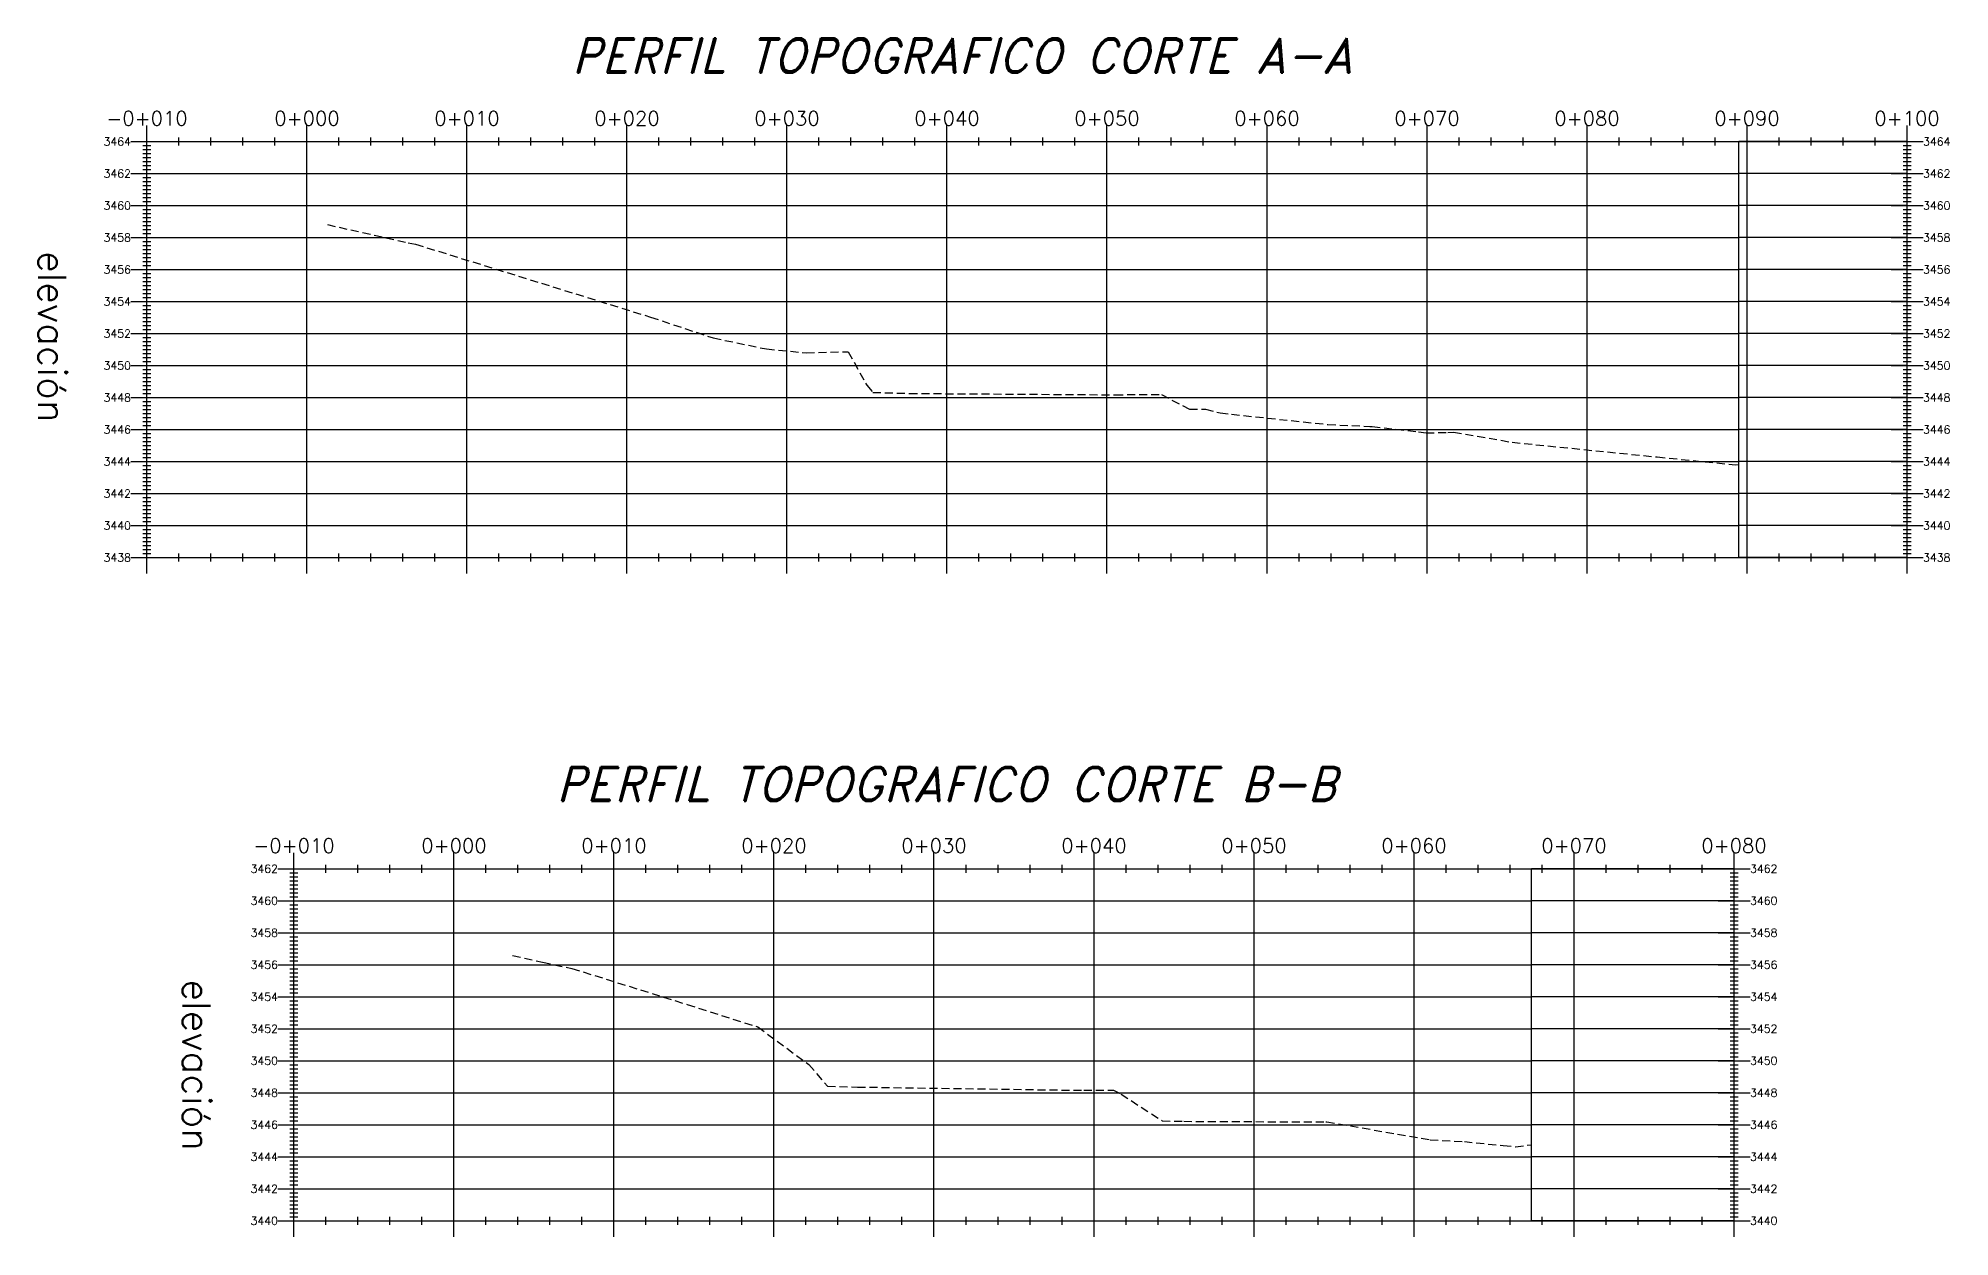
# Model space of a CAD drawing. Header units: metres. Extents: x 756359 to 758214, y 8425508 to 8426351.
# Drawn here: x 756773.1 to 756892.5, y 8425542.5 to 8425617.4 of the extents above; entities that cross this region are included whole.
import ezdxf
from ezdxf.enums import TextEntityAlignment as Align

# ---------------------------------------------------------------- set-up
doc = ezdxf.new("R2010")
doc.units = ezdxf.units.M
doc.linetypes.add('DASHED', pattern=[0.75, 0.5, -0.25])
for name, color, linetype in [('C-ROAD-PROF', 1, 'DASHED'), ('C-ROAD-PROF-GRID-GEOM', 5, 'Continuous'), ('C-ROAD-PROF-GRID-MAJR', 8, 'Continuous'), ('C-ROAD-PROF-TEXT', 11, 'Continuous'), ('C-ROAD-PROF-TITL', 11, 'Continuous'), ('C-ROAD-PROF-TTLB', 5, 'Continuous'), ('NOMBRE', 40, 'Continuous')]:
    doc.layers.add(name, color=color, linetype=linetype)
doc.styles.add('ambiente', font='romand.shx', dxfattribs={"oblique": 15})
doc.styles.get("Standard").update_dxf_attribs({"font": 'simplex.shx'})

# ---------------------------------------------------------------- blocks, each defined once
blk = doc.blocks.new('*U74')
at = {"layer": 'C-ROAD-PROF', "color": 1, "linetype": 'DASHED', "lineweight": -3}
for p, q in [((756785.98, 8425596.13), (756791.03, 8425595)), ((756791.03, 8425595), (756791.48, 8425594.91)), ((756791.48, 8425594.91), (756806.18, 8425590.35)), ((756806.18, 8425590.35), (756810.09, 8425589.05)), ((756810.09, 8425589.05), (756813.42, 8425588.36)), ((756813.42, 8425588.36), (756815.93, 8425588.12)), ((756815.93, 8425588.12), (756818.53, 8425588.19)), ((756818.53, 8425588.19), (756819.69, 8425586.09)), ((756819.69, 8425586.09), (756820.07, 8425585.65)), ((756820.07, 8425585.65), (756822.36, 8425585.58)), ((756835.21, 8425585.5), (756838.1, 8425585.52)), ((756838.1, 8425585.52), (756839.86, 8425584.59)), ((756839.86, 8425584.59), (756840.85, 8425584.6)), ((756840.85, 8425584.6), (756841.77, 8425584.36)), ((756841.77, 8425584.36), (756842.49, 8425584.28)), ((756842.49, 8425584.28), (756848.51, 8425583.64)), ((756848.51, 8425583.64), (756851.13, 8425583.52)), ((756851.13, 8425583.52), (756851.27, 8425583.51)), ((756851.27, 8425583.51), (756854.17, 8425583.18)), ((756854.17, 8425583.18), (756854.64, 8425583.12)), ((756854.64, 8425583.12), (756856, 8425583.14)), ((756856, 8425583.14), (756856.36, 8425583.17)), ((756856.36, 8425583.17), (756860.02, 8425582.53)), ((756860.02, 8425582.53), (756869.09, 8425581.61)), ((756869.09, 8425581.61), (756873.98, 8425581.12)), ((756873.98, 8425581.12), (756874.2, 8425581.14))]:
    blk.add_line(p, q, dxfattribs=at)
blk = doc.blocks.new('*U77')
at = {"layer": 'C-ROAD-PROF', "color": 1, "linetype": 'DASHED', "lineweight": -3}
for p, q in [((757035.41, 8425601.97), (757037.28, 8425601.55)), ((757037.28, 8425601.55), (757039.11, 8425601.17)), ((757039.11, 8425601.17), (757046.32, 8425598.91)), ((757046.32, 8425598.91), (757050.73, 8425597.51)), ((757050.73, 8425597.51), (757053.92, 8425595.16)), ((757053.92, 8425595.16), (757055.08, 8425593.81)), ((757055.08, 8425593.81), (757056.97, 8425593.75)), ((757071.1, 8425593.55), (757072.96, 8425593.56)), ((757072.96, 8425593.56), (757073.38, 8425593.34)), ((757073.44, 8425593.31), (757076.01, 8425591.64)), ((757077.36, 8425591.61), (757086.23, 8425591.57)), ((757086.23, 8425591.57), (757086.29, 8425591.58)), ((757092.75, 8425590.46), (757094.89, 8425590.34)), ((757094.89, 8425590.34), (757097.31, 8425590.1)), ((757097.31, 8425590.1), (757098.08, 8425590.02)), ((757098.08, 8425590.02), (757099.08, 8425590.14))]:
    blk.add_line(p, q, dxfattribs=at)

msp = doc.modelspace()

# ---------------------------------------------------------------- linework, layer by layer
at = {"layer": 'C-ROAD-PROF'}
for p, q in [((756824.281, 8425551.831), (756838.419, 8425551.624)), ((756843.326, 8425549.719), (756844.673, 8425549.686)), ((756853.602, 8425549.655), (756860.065, 8425548.541))]:
    msp.add_line(p, q, dxfattribs=at)
at = {"layer": 'C-ROAD-PROF', "color": 1, "linetype": 'DASHED', "lineweight": -3, "flags": 128}
msp.add_lwpolyline([(756827.534, 8425595.18), (756840.382, 8425595.094)], dxfattribs=at)
at = {"layer": 'C-ROAD-PROF-GRID-GEOM', "color": 5, "linetype": 'Continuous', "lineweight": -3}
for p, q in [((756789.871, 8425584.92), (756789.871, 8425610.92)), ((756879.368, 8425584.92), (756879.368, 8425610.92)), ((756799.059, 8425543.473), (756799.059, 8425565.473)), ((756866.396, 8425543.473), (756866.396, 8425565.473))]:
    msp.add_line(p, q, dxfattribs=at)
at = {"layer": 'C-ROAD-PROF-GRID-MAJR', "color": 8, "linetype": 'Continuous', "lineweight": -3}
for p, q in [((756779.871, 8425610.92), (756789.871, 8425610.92)), ((756779.871, 8425584.92), (756779.871, 8425610.92)), ((756789.871, 8425610.92), (756879.368, 8425610.92)), ((756789.871, 8425584.92), (756789.871, 8425610.92)), ((756799.871, 8425584.92), (756799.871, 8425610.92)), ((756809.871, 8425584.92), (756809.871, 8425610.92)), ((756819.871, 8425584.92), (756819.871, 8425610.92)), ((756829.871, 8425584.92), (756829.871, 8425610.92)), ((756839.871, 8425584.92), (756839.871, 8425610.92)), ((756849.871, 8425584.92), (756849.871, 8425610.92)), ((756859.871, 8425584.92), (756859.871, 8425610.92)), ((756869.871, 8425584.92), (756869.871, 8425610.92)), ((756889.871, 8425610.92), (756879.368, 8425610.92)), ((756879.871, 8425584.92), (756879.871, 8425610.92)), ((756889.871, 8425584.92), (756889.871, 8425610.92)), ((756779.871, 8425608.92), (756789.871, 8425608.92)), ((756789.871, 8425608.92), (756879.368, 8425608.92)), ((756889.871, 8425608.92), (756879.368, 8425608.92)), ((756779.871, 8425606.92), (756789.871, 8425606.92)), ((756789.871, 8425606.92), (756879.368, 8425606.92)), ((756889.871, 8425606.92), (756879.368, 8425606.92)), ((756779.871, 8425604.92), (756789.871, 8425604.92)), ((756789.871, 8425604.92), (756879.368, 8425604.92)), ((756889.871, 8425604.92), (756879.368, 8425604.92)), ((756779.871, 8425602.92), (756789.871, 8425602.92)), ((756789.871, 8425602.92), (756879.368, 8425602.92)), ((756889.871, 8425602.92), (756879.368, 8425602.92)), ((756779.871, 8425600.92), (756789.871, 8425600.92)), ((756789.871, 8425600.92), (756879.368, 8425600.92)), ((756889.871, 8425600.92), (756879.368, 8425600.92)), ((756779.871, 8425598.92), (756789.871, 8425598.92)), ((756789.871, 8425598.92), (756879.368, 8425598.92)), ((756889.871, 8425598.92), (756879.368, 8425598.92)), ((756779.871, 8425596.92), (756789.871, 8425596.92)), ((756789.871, 8425596.92), (756879.368, 8425596.92)), ((756889.871, 8425596.92), (756879.368, 8425596.92)), ((756779.871, 8425594.92), (756789.871, 8425594.92)), ((756789.871, 8425594.92), (756879.368, 8425594.92)), ((756889.871, 8425594.92), (756879.368, 8425594.92)), ((756779.871, 8425592.92), (756789.871, 8425592.92)), ((756789.871, 8425592.92), (756879.368, 8425592.92)), ((756889.871, 8425592.92), (756879.368, 8425592.92)), ((756779.871, 8425590.92), (756789.871, 8425590.92)), ((756789.871, 8425590.92), (756879.368, 8425590.92)), ((756889.871, 8425590.92), (756879.368, 8425590.92)), ((756779.871, 8425588.92), (756789.871, 8425588.92)), ((756789.871, 8425588.92), (756879.368, 8425588.92)), ((756889.871, 8425588.92), (756879.368, 8425588.92)), ((756779.871, 8425586.92), (756789.871, 8425586.92)), ((756789.871, 8425586.92), (756879.368, 8425586.92)), ((756889.871, 8425586.92), (756879.368, 8425586.92)), ((756779.871, 8425584.92), (756789.871, 8425584.92)), ((756789.871, 8425584.92), (756879.368, 8425584.92)), ((756889.871, 8425584.92), (756879.368, 8425584.92)), ((756789.059, 8425565.473), (756799.059, 8425565.473)), ((756789.059, 8425543.473), (756789.059, 8425565.473)), ((756799.059, 8425565.473), (756866.396, 8425565.473)), ((756799.059, 8425543.473), (756799.059, 8425565.473)), ((756809.059, 8425543.473), (756809.059, 8425565.473)), ((756819.059, 8425543.473), (756819.059, 8425565.473)), ((756829.059, 8425543.473), (756829.059, 8425565.473)), ((756839.059, 8425543.473), (756839.059, 8425565.473)), ((756849.059, 8425543.473), (756849.059, 8425565.473)), ((756859.059, 8425543.473), (756859.059, 8425565.473)), ((756879.059, 8425565.473), (756866.396, 8425565.473)), ((756869.059, 8425543.473), (756869.059, 8425565.473)), ((756879.059, 8425543.473), (756879.059, 8425565.473)), ((756789.059, 8425563.473), (756799.059, 8425563.473)), ((756799.059, 8425563.473), (756866.396, 8425563.473)), ((756879.059, 8425563.473), (756866.396, 8425563.473)), ((756789.059, 8425561.473), (756799.059, 8425561.473)), ((756799.059, 8425561.473), (756866.396, 8425561.473)), ((756879.059, 8425561.473), (756866.396, 8425561.473)), ((756789.059, 8425559.473), (756799.059, 8425559.473)), ((756799.059, 8425559.473), (756866.396, 8425559.473)), ((756879.059, 8425559.473), (756866.396, 8425559.473)), ((756789.059, 8425557.473), (756799.059, 8425557.473)), ((756799.059, 8425557.473), (756866.396, 8425557.473)), ((756879.059, 8425557.473), (756866.396, 8425557.473)), ((756789.059, 8425555.473), (756799.059, 8425555.473)), ((756799.059, 8425555.473), (756866.396, 8425555.473)), ((756879.059, 8425555.473), (756866.396, 8425555.473)), ((756789.059, 8425553.473), (756799.059, 8425553.473)), ((756799.059, 8425553.473), (756866.396, 8425553.473)), ((756879.059, 8425553.473), (756866.396, 8425553.473)), ((756789.059, 8425551.473), (756799.059, 8425551.473)), ((756799.059, 8425551.473), (756866.396, 8425551.473)), ((756879.059, 8425551.473), (756866.396, 8425551.473)), ((756789.059, 8425549.473), (756799.059, 8425549.473)), ((756799.059, 8425549.473), (756866.396, 8425549.473)), ((756879.059, 8425549.473), (756866.396, 8425549.473)), ((756789.059, 8425547.473), (756799.059, 8425547.473)), ((756799.059, 8425547.473), (756866.396, 8425547.473)), ((756879.059, 8425547.473), (756866.396, 8425547.473)), ((756789.059, 8425545.473), (756799.059, 8425545.473)), ((756799.059, 8425545.473), (756866.396, 8425545.473)), ((756879.059, 8425545.473), (756866.396, 8425545.473)), ((756789.059, 8425543.473), (756799.059, 8425543.473)), ((756799.059, 8425543.473), (756866.396, 8425543.473)), ((756879.059, 8425543.473), (756866.396, 8425543.473))]:
    msp.add_line(p, q, dxfattribs=at)
at = {"layer": 'C-ROAD-PROF-TEXT', "color": 11, "linetype": 'Continuous', "lineweight": -3}
for p, q in [((756779.871, 8425609.92), (756779.871, 8425611.92)), ((756781.871, 8425610.67), (756781.871, 8425611.17)), ((756783.871, 8425610.67), (756783.871, 8425611.17)), ((756785.871, 8425610.67), (756785.871, 8425611.17)), ((756787.871, 8425610.67), (756787.871, 8425611.17)), ((756789.871, 8425609.92), (756789.871, 8425611.92)), ((756791.871, 8425610.67), (756791.871, 8425611.17)), ((756793.871, 8425610.67), (756793.871, 8425611.17)), ((756795.871, 8425610.67), (756795.871, 8425611.17)), ((756797.871, 8425610.67), (756797.871, 8425611.17)), ((756799.871, 8425609.92), (756799.871, 8425611.92)), ((756801.871, 8425610.67), (756801.871, 8425611.17)), ((756803.871, 8425610.67), (756803.871, 8425611.17)), ((756805.871, 8425610.67), (756805.871, 8425611.17)), ((756807.871, 8425610.67), (756807.871, 8425611.17)), ((756809.871, 8425609.92), (756809.871, 8425611.92)), ((756811.871, 8425610.67), (756811.871, 8425611.17)), ((756813.871, 8425610.67), (756813.871, 8425611.17)), ((756815.871, 8425610.67), (756815.871, 8425611.17)), ((756817.871, 8425610.67), (756817.871, 8425611.17)), ((756819.871, 8425609.92), (756819.871, 8425611.92)), ((756821.871, 8425610.67), (756821.871, 8425611.17)), ((756823.871, 8425610.67), (756823.871, 8425611.17)), ((756825.871, 8425610.67), (756825.871, 8425611.17)), ((756827.871, 8425610.67), (756827.871, 8425611.17)), ((756829.871, 8425609.92), (756829.871, 8425611.92)), ((756831.871, 8425610.67), (756831.871, 8425611.17)), ((756833.871, 8425610.67), (756833.871, 8425611.17)), ((756835.871, 8425610.67), (756835.871, 8425611.17)), ((756837.871, 8425610.67), (756837.871, 8425611.17)), ((756839.871, 8425609.92), (756839.871, 8425611.92)), ((756841.871, 8425610.67), (756841.871, 8425611.17)), ((756843.871, 8425610.67), (756843.871, 8425611.17)), ((756845.871, 8425610.67), (756845.871, 8425611.17)), ((756847.871, 8425610.67), (756847.871, 8425611.17)), ((756849.871, 8425609.92), (756849.871, 8425611.92)), ((756851.871, 8425610.67), (756851.871, 8425611.17)), ((756853.871, 8425610.67), (756853.871, 8425611.17)), ((756855.871, 8425610.67), (756855.871, 8425611.17)), ((756857.871, 8425610.67), (756857.871, 8425611.17)), ((756859.871, 8425609.92), (756859.871, 8425611.92)), ((756861.871, 8425610.67), (756861.871, 8425611.17)), ((756863.871, 8425610.67), (756863.871, 8425611.17)), ((756865.871, 8425610.67), (756865.871, 8425611.17)), ((756867.871, 8425610.67), (756867.871, 8425611.17)), ((756869.871, 8425609.92), (756869.871, 8425611.92)), ((756871.871, 8425610.67), (756871.871, 8425611.17)), ((756873.871, 8425610.67), (756873.871, 8425611.17)), ((756875.871, 8425610.67), (756875.871, 8425611.17)), ((756877.871, 8425610.67), (756877.871, 8425611.17)), ((756879.871, 8425609.92), (756879.871, 8425611.92)), ((756881.871, 8425610.67), (756881.871, 8425611.17)), ((756883.871, 8425610.67), (756883.871, 8425611.17)), ((756885.871, 8425610.67), (756885.871, 8425611.17)), ((756887.871, 8425610.67), (756887.871, 8425611.17)), ((756889.871, 8425609.92), (756889.871, 8425611.92)), ((756778.871, 8425610.92), (756780.871, 8425610.92)), ((756779.621, 8425610.67), (756780.121, 8425610.67)), ((756779.621, 8425610.42), (756780.121, 8425610.42)), ((756779.621, 8425610.17), (756780.121, 8425610.17)), ((756779.621, 8425609.92), (756780.121, 8425609.92)), ((756888.871, 8425610.92), (756890.871, 8425610.92)), ((756889.621, 8425610.67), (756890.121, 8425610.67)), ((756889.621, 8425610.42), (756890.121, 8425610.42)), ((756889.621, 8425610.17), (756890.121, 8425610.17)), ((756889.621, 8425609.92), (756890.121, 8425609.92)), ((756778.871, 8425608.92), (756780.871, 8425608.92)), ((756779.621, 8425609.67), (756780.121, 8425609.67)), ((756779.621, 8425609.42), (756780.121, 8425609.42)), ((756779.621, 8425609.17), (756780.121, 8425609.17)), ((756779.621, 8425608.67), (756780.121, 8425608.67)), ((756888.871, 8425608.92), (756890.871, 8425608.92)), ((756889.621, 8425609.67), (756890.121, 8425609.67)), ((756889.621, 8425609.42), (756890.121, 8425609.42)), ((756889.621, 8425609.17), (756890.121, 8425609.17)), ((756889.621, 8425608.67), (756890.121, 8425608.67)), ((756779.621, 8425608.42), (756780.121, 8425608.42)), ((756779.621, 8425608.17), (756780.121, 8425608.17)), ((756779.621, 8425607.92), (756780.121, 8425607.92)), ((756779.621, 8425607.67), (756780.121, 8425607.67)), ((756889.621, 8425608.42), (756890.121, 8425608.42)), ((756889.621, 8425608.17), (756890.121, 8425608.17)), ((756889.621, 8425607.92), (756890.121, 8425607.92)), ((756889.621, 8425607.67), (756890.121, 8425607.67)), ((756778.871, 8425606.92), (756780.871, 8425606.92)), ((756779.621, 8425607.42), (756780.121, 8425607.42)), ((756779.621, 8425607.17), (756780.121, 8425607.17)), ((756779.621, 8425606.67), (756780.121, 8425606.67)), ((756779.621, 8425606.42), (756780.121, 8425606.42)), ((756888.871, 8425606.92), (756890.871, 8425606.92)), ((756889.621, 8425607.42), (756890.121, 8425607.42)), ((756889.621, 8425607.17), (756890.121, 8425607.17)), ((756889.621, 8425606.67), (756890.121, 8425606.67)), ((756889.621, 8425606.42), (756890.121, 8425606.42)), ((756779.621, 8425606.17), (756780.121, 8425606.17)), ((756779.621, 8425605.92), (756780.121, 8425605.92)), ((756779.621, 8425605.67), (756780.121, 8425605.67)), ((756779.621, 8425605.42), (756780.121, 8425605.42)), ((756779.621, 8425605.17), (756780.121, 8425605.17)), ((756889.621, 8425606.17), (756890.121, 8425606.17)), ((756889.621, 8425605.92), (756890.121, 8425605.92)), ((756889.621, 8425605.67), (756890.121, 8425605.67)), ((756889.621, 8425605.42), (756890.121, 8425605.42)), ((756889.621, 8425605.17), (756890.121, 8425605.17)), ((756778.871, 8425604.92), (756780.871, 8425604.92)), ((756779.621, 8425604.67), (756780.121, 8425604.67)), ((756779.621, 8425604.42), (756780.121, 8425604.42)), ((756779.621, 8425604.17), (756780.121, 8425604.17)), ((756779.621, 8425603.92), (756780.121, 8425603.92)), ((756888.871, 8425604.92), (756890.871, 8425604.92)), ((756889.621, 8425604.67), (756890.121, 8425604.67)), ((756889.621, 8425604.42), (756890.121, 8425604.42)), ((756889.621, 8425604.17), (756890.121, 8425604.17)), ((756889.621, 8425603.92), (756890.121, 8425603.92)), ((756778.871, 8425602.92), (756780.871, 8425602.92)), ((756779.621, 8425603.67), (756780.121, 8425603.67)), ((756779.621, 8425603.42), (756780.121, 8425603.42)), ((756779.621, 8425603.17), (756780.121, 8425603.17)), ((756888.871, 8425602.92), (756890.871, 8425602.92)), ((756889.621, 8425603.67), (756890.121, 8425603.67)), ((756889.621, 8425603.42), (756890.121, 8425603.42)), ((756889.621, 8425603.17), (756890.121, 8425603.17)), ((756779.621, 8425602.67), (756780.121, 8425602.67)), ((756779.621, 8425602.42), (756780.121, 8425602.42)), ((756779.621, 8425602.17), (756780.121, 8425602.17)), ((756779.621, 8425601.92), (756780.121, 8425601.92)), ((756779.621, 8425601.67), (756780.121, 8425601.67)), ((756889.621, 8425602.67), (756890.121, 8425602.67)), ((756889.621, 8425602.42), (756890.121, 8425602.42)), ((756889.621, 8425602.17), (756890.121, 8425602.17)), ((756889.621, 8425601.92), (756890.121, 8425601.92)), ((756889.621, 8425601.67), (756890.121, 8425601.67)), ((756778.871, 8425600.92), (756780.871, 8425600.92)), ((756779.621, 8425601.42), (756780.121, 8425601.42)), ((756779.621, 8425601.17), (756780.121, 8425601.17)), ((756779.621, 8425600.67), (756780.121, 8425600.67)), ((756779.621, 8425600.42), (756780.121, 8425600.42)), ((756888.871, 8425600.92), (756890.871, 8425600.92)), ((756889.621, 8425601.42), (756890.121, 8425601.42)), ((756889.621, 8425601.17), (756890.121, 8425601.17)), ((756889.621, 8425600.67), (756890.121, 8425600.67)), ((756889.621, 8425600.42), (756890.121, 8425600.42)), ((756779.621, 8425600.17), (756780.121, 8425600.17)), ((756779.621, 8425599.92), (756780.121, 8425599.92)), ((756779.621, 8425599.67), (756780.121, 8425599.67)), ((756779.621, 8425599.42), (756780.121, 8425599.42)), ((756779.621, 8425599.17), (756780.121, 8425599.17)), ((756889.621, 8425600.17), (756890.121, 8425600.17)), ((756889.621, 8425599.92), (756890.121, 8425599.92)), ((756889.621, 8425599.67), (756890.121, 8425599.67)), ((756889.621, 8425599.42), (756890.121, 8425599.42)), ((756889.621, 8425599.17), (756890.121, 8425599.17)), ((756778.871, 8425598.92), (756780.871, 8425598.92)), ((756779.621, 8425598.67), (756780.121, 8425598.67)), ((756779.621, 8425598.42), (756780.121, 8425598.42)), ((756779.621, 8425598.17), (756780.121, 8425598.17)), ((756779.621, 8425597.92), (756780.121, 8425597.92)), ((756888.871, 8425598.92), (756890.871, 8425598.92)), ((756889.621, 8425598.67), (756890.121, 8425598.67)), ((756889.621, 8425598.42), (756890.121, 8425598.42)), ((756889.621, 8425598.17), (756890.121, 8425598.17)), ((756889.621, 8425597.92), (756890.121, 8425597.92)), ((756778.871, 8425596.92), (756780.871, 8425596.92)), ((756779.621, 8425597.67), (756780.121, 8425597.67)), ((756779.621, 8425597.42), (756780.121, 8425597.42)), ((756779.621, 8425597.17), (756780.121, 8425597.17)), ((756888.871, 8425596.92), (756890.871, 8425596.92)), ((756889.621, 8425597.67), (756890.121, 8425597.67)), ((756889.621, 8425597.42), (756890.121, 8425597.42)), ((756889.621, 8425597.17), (756890.121, 8425597.17)), ((756779.621, 8425596.67), (756780.121, 8425596.67)), ((756779.621, 8425596.42), (756780.121, 8425596.42)), ((756779.621, 8425596.17), (756780.121, 8425596.17)), ((756779.621, 8425595.92), (756780.121, 8425595.92)), ((756779.621, 8425595.67), (756780.121, 8425595.67)), ((756889.621, 8425596.67), (756890.121, 8425596.67)), ((756889.621, 8425596.42), (756890.121, 8425596.42)), ((756889.621, 8425596.17), (756890.121, 8425596.17)), ((756889.621, 8425595.92), (756890.121, 8425595.92)), ((756889.621, 8425595.67), (756890.121, 8425595.67)), ((756778.871, 8425594.92), (756780.871, 8425594.92)), ((756779.621, 8425595.42), (756780.121, 8425595.42)), ((756779.621, 8425595.17), (756780.121, 8425595.17)), ((756779.621, 8425594.67), (756780.121, 8425594.67)), ((756779.621, 8425594.42), (756780.121, 8425594.42)), ((756888.871, 8425594.92), (756890.871, 8425594.92)), ((756889.621, 8425595.42), (756890.121, 8425595.42)), ((756889.621, 8425595.17), (756890.121, 8425595.17)), ((756889.621, 8425594.67), (756890.121, 8425594.67)), ((756889.621, 8425594.42), (756890.121, 8425594.42)), ((756779.621, 8425594.17), (756780.121, 8425594.17)), ((756779.621, 8425593.92), (756780.121, 8425593.92)), ((756779.621, 8425593.67), (756780.121, 8425593.67)), ((756779.621, 8425593.42), (756780.121, 8425593.42)), ((756779.621, 8425593.17), (756780.121, 8425593.17)), ((756889.621, 8425594.17), (756890.121, 8425594.17)), ((756889.621, 8425593.92), (756890.121, 8425593.92)), ((756889.621, 8425593.67), (756890.121, 8425593.67)), ((756889.621, 8425593.42), (756890.121, 8425593.42)), ((756889.621, 8425593.17), (756890.121, 8425593.17)), ((756778.871, 8425592.92), (756780.871, 8425592.92)), ((756779.621, 8425592.67), (756780.121, 8425592.67)), ((756779.621, 8425592.42), (756780.121, 8425592.42)), ((756779.621, 8425592.17), (756780.121, 8425592.17)), ((756888.871, 8425592.92), (756890.871, 8425592.92)), ((756889.621, 8425592.67), (756890.121, 8425592.67)), ((756889.621, 8425592.42), (756890.121, 8425592.42)), ((756889.621, 8425592.17), (756890.121, 8425592.17)), ((756778.871, 8425590.92), (756780.871, 8425590.92)), ((756779.621, 8425591.92), (756780.121, 8425591.92)), ((756779.621, 8425591.67), (756780.121, 8425591.67)), ((756779.621, 8425591.42), (756780.121, 8425591.42)), ((756779.621, 8425591.17), (756780.121, 8425591.17)), ((756888.871, 8425590.92), (756890.871, 8425590.92)), ((756889.621, 8425591.92), (756890.121, 8425591.92)), ((756889.621, 8425591.67), (756890.121, 8425591.67)), ((756889.621, 8425591.42), (756890.121, 8425591.42)), ((756889.621, 8425591.17), (756890.121, 8425591.17)), ((756779.621, 8425590.67), (756780.121, 8425590.67)), ((756779.621, 8425590.42), (756780.121, 8425590.42)), ((756779.621, 8425590.17), (756780.121, 8425590.17)), ((756779.621, 8425589.92), (756780.121, 8425589.92)), ((756779.621, 8425589.67), (756780.121, 8425589.67)), ((756889.621, 8425590.67), (756890.121, 8425590.67)), ((756889.621, 8425590.42), (756890.121, 8425590.42)), ((756889.621, 8425590.17), (756890.121, 8425590.17)), ((756889.621, 8425589.92), (756890.121, 8425589.92)), ((756889.621, 8425589.67), (756890.121, 8425589.67)), ((756778.871, 8425588.92), (756780.871, 8425588.92)), ((756779.621, 8425589.42), (756780.121, 8425589.42)), ((756779.621, 8425589.17), (756780.121, 8425589.17)), ((756779.621, 8425588.67), (756780.121, 8425588.67)), ((756779.621, 8425588.42), (756780.121, 8425588.42)), ((756888.871, 8425588.92), (756890.871, 8425588.92)), ((756889.621, 8425589.42), (756890.121, 8425589.42)), ((756889.621, 8425589.17), (756890.121, 8425589.17)), ((756889.621, 8425588.67), (756890.121, 8425588.67)), ((756889.621, 8425588.42), (756890.121, 8425588.42)), ((756779.621, 8425588.17), (756780.121, 8425588.17)), ((756779.621, 8425587.92), (756780.121, 8425587.92)), ((756779.621, 8425587.67), (756780.121, 8425587.67)), ((756779.621, 8425587.42), (756780.121, 8425587.42)), ((756779.621, 8425587.17), (756780.121, 8425587.17)), ((756889.621, 8425588.17), (756890.121, 8425588.17)), ((756889.621, 8425587.92), (756890.121, 8425587.92)), ((756889.621, 8425587.67), (756890.121, 8425587.67)), ((756889.621, 8425587.42), (756890.121, 8425587.42)), ((756889.621, 8425587.17), (756890.121, 8425587.17)), ((756778.871, 8425586.92), (756780.871, 8425586.92)), ((756779.621, 8425586.67), (756780.121, 8425586.67)), ((756779.621, 8425586.42), (756780.121, 8425586.42)), ((756779.621, 8425586.17), (756780.121, 8425586.17)), ((756888.871, 8425586.92), (756890.871, 8425586.92)), ((756889.621, 8425586.67), (756890.121, 8425586.67)), ((756889.621, 8425586.42), (756890.121, 8425586.42)), ((756889.621, 8425586.17), (756890.121, 8425586.17)), ((756778.871, 8425584.92), (756780.871, 8425584.92)), ((756779.621, 8425585.92), (756780.121, 8425585.92)), ((756779.621, 8425585.67), (756780.121, 8425585.67)), ((756779.621, 8425585.42), (756780.121, 8425585.42)), ((756779.621, 8425585.17), (756780.121, 8425585.17)), ((756779.871, 8425583.92), (756779.871, 8425585.92)), ((756781.871, 8425584.67), (756781.871, 8425585.17)), ((756783.871, 8425584.67), (756783.871, 8425585.17)), ((756785.871, 8425584.67), (756785.871, 8425585.17)), ((756787.871, 8425584.67), (756787.871, 8425585.17)), ((756789.871, 8425583.92), (756789.871, 8425585.92)), ((756791.871, 8425584.67), (756791.871, 8425585.17)), ((756793.871, 8425584.67), (756793.871, 8425585.17)), ((756795.871, 8425584.67), (756795.871, 8425585.17)), ((756797.871, 8425584.67), (756797.871, 8425585.17)), ((756799.871, 8425583.92), (756799.871, 8425585.92)), ((756801.871, 8425584.67), (756801.871, 8425585.17)), ((756803.871, 8425584.67), (756803.871, 8425585.17)), ((756805.871, 8425584.67), (756805.871, 8425585.17)), ((756807.871, 8425584.67), (756807.871, 8425585.17)), ((756809.871, 8425583.92), (756809.871, 8425585.92)), ((756811.871, 8425584.67), (756811.871, 8425585.17)), ((756813.871, 8425584.67), (756813.871, 8425585.17)), ((756815.871, 8425584.67), (756815.871, 8425585.17)), ((756817.871, 8425584.67), (756817.871, 8425585.17)), ((756819.871, 8425583.92), (756819.871, 8425585.92)), ((756821.871, 8425584.67), (756821.871, 8425585.17)), ((756823.871, 8425584.67), (756823.871, 8425585.17)), ((756825.871, 8425584.67), (756825.871, 8425585.17)), ((756827.871, 8425584.67), (756827.871, 8425585.17)), ((756829.871, 8425583.92), (756829.871, 8425585.92)), ((756831.871, 8425584.67), (756831.871, 8425585.17)), ((756833.871, 8425584.67), (756833.871, 8425585.17)), ((756835.871, 8425584.67), (756835.871, 8425585.17)), ((756837.871, 8425584.67), (756837.871, 8425585.17)), ((756839.871, 8425583.92), (756839.871, 8425585.92)), ((756841.871, 8425584.67), (756841.871, 8425585.17)), ((756843.871, 8425584.67), (756843.871, 8425585.17)), ((756845.871, 8425584.67), (756845.871, 8425585.17)), ((756847.871, 8425584.67), (756847.871, 8425585.17)), ((756849.871, 8425583.92), (756849.871, 8425585.92)), ((756851.871, 8425584.67), (756851.871, 8425585.17)), ((756853.871, 8425584.67), (756853.871, 8425585.17)), ((756855.871, 8425584.67), (756855.871, 8425585.17)), ((756857.871, 8425584.67), (756857.871, 8425585.17)), ((756859.871, 8425583.92), (756859.871, 8425585.92)), ((756861.871, 8425584.67), (756861.871, 8425585.17)), ((756863.871, 8425584.67), (756863.871, 8425585.17)), ((756865.871, 8425584.67), (756865.871, 8425585.17)), ((756867.871, 8425584.67), (756867.871, 8425585.17)), ((756869.871, 8425583.92), (756869.871, 8425585.92)), ((756871.871, 8425584.67), (756871.871, 8425585.17)), ((756873.871, 8425584.67), (756873.871, 8425585.17)), ((756875.871, 8425584.67), (756875.871, 8425585.17)), ((756877.871, 8425584.67), (756877.871, 8425585.17)), ((756879.871, 8425583.92), (756879.871, 8425585.92)), ((756881.871, 8425584.67), (756881.871, 8425585.17)), ((756883.871, 8425584.67), (756883.871, 8425585.17)), ((756885.871, 8425584.67), (756885.871, 8425585.17)), ((756887.871, 8425584.67), (756887.871, 8425585.17)), ((756888.871, 8425584.92), (756890.871, 8425584.92)), ((756889.621, 8425585.92), (756890.121, 8425585.92)), ((756889.621, 8425585.67), (756890.121, 8425585.67)), ((756889.621, 8425585.42), (756890.121, 8425585.42)), ((756889.621, 8425585.17), (756890.121, 8425585.17)), ((756889.871, 8425583.92), (756889.871, 8425585.92)), ((756789.059, 8425564.473), (756789.059, 8425566.473)), ((756791.059, 8425565.223), (756791.059, 8425565.723)), ((756793.059, 8425565.223), (756793.059, 8425565.723)), ((756795.059, 8425565.223), (756795.059, 8425565.723)), ((756797.059, 8425565.223), (756797.059, 8425565.723)), ((756799.059, 8425564.473), (756799.059, 8425566.473)), ((756801.059, 8425565.223), (756801.059, 8425565.723)), ((756803.059, 8425565.223), (756803.059, 8425565.723)), ((756805.059, 8425565.223), (756805.059, 8425565.723)), ((756807.059, 8425565.223), (756807.059, 8425565.723)), ((756809.059, 8425564.473), (756809.059, 8425566.473)), ((756811.059, 8425565.223), (756811.059, 8425565.723)), ((756813.059, 8425565.223), (756813.059, 8425565.723)), ((756815.059, 8425565.223), (756815.059, 8425565.723)), ((756817.059, 8425565.223), (756817.059, 8425565.723)), ((756819.059, 8425564.473), (756819.059, 8425566.473)), ((756821.059, 8425565.223), (756821.059, 8425565.723)), ((756823.059, 8425565.223), (756823.059, 8425565.723)), ((756825.059, 8425565.223), (756825.059, 8425565.723)), ((756827.059, 8425565.223), (756827.059, 8425565.723)), ((756829.059, 8425564.473), (756829.059, 8425566.473)), ((756831.059, 8425565.223), (756831.059, 8425565.723)), ((756833.059, 8425565.223), (756833.059, 8425565.723)), ((756835.059, 8425565.223), (756835.059, 8425565.723)), ((756837.059, 8425565.223), (756837.059, 8425565.723)), ((756839.059, 8425564.473), (756839.059, 8425566.473)), ((756841.059, 8425565.223), (756841.059, 8425565.723)), ((756843.059, 8425565.223), (756843.059, 8425565.723)), ((756845.059, 8425565.223), (756845.059, 8425565.723)), ((756847.059, 8425565.223), (756847.059, 8425565.723)), ((756849.059, 8425564.473), (756849.059, 8425566.473)), ((756851.059, 8425565.223), (756851.059, 8425565.723)), ((756853.059, 8425565.223), (756853.059, 8425565.723)), ((756855.059, 8425565.223), (756855.059, 8425565.723)), ((756857.059, 8425565.223), (756857.059, 8425565.723)), ((756859.059, 8425564.473), (756859.059, 8425566.473)), ((756861.059, 8425565.223), (756861.059, 8425565.723)), ((756863.059, 8425565.223), (756863.059, 8425565.723)), ((756865.059, 8425565.223), (756865.059, 8425565.723)), ((756867.059, 8425565.223), (756867.059, 8425565.723)), ((756869.059, 8425564.473), (756869.059, 8425566.473)), ((756871.059, 8425565.223), (756871.059, 8425565.723)), ((756873.059, 8425565.223), (756873.059, 8425565.723)), ((756875.059, 8425565.223), (756875.059, 8425565.723)), ((756877.059, 8425565.223), (756877.059, 8425565.723)), ((756879.059, 8425564.473), (756879.059, 8425566.473)), ((756788.059, 8425565.473), (756790.059, 8425565.473)), ((756788.809, 8425565.223), (756789.309, 8425565.223)), ((756788.809, 8425564.973), (756789.309, 8425564.973)), ((756788.809, 8425564.723), (756789.309, 8425564.723)), ((756788.809, 8425564.473), (756789.309, 8425564.473)), ((756878.059, 8425565.473), (756880.059, 8425565.473)), ((756878.809, 8425565.223), (756879.309, 8425565.223)), ((756878.809, 8425564.973), (756879.309, 8425564.973)), ((756878.809, 8425564.723), (756879.309, 8425564.723)), ((756878.809, 8425564.473), (756879.309, 8425564.473)), ((756788.059, 8425563.473), (756790.059, 8425563.473)), ((756788.809, 8425564.223), (756789.309, 8425564.223)), ((756788.809, 8425563.973), (756789.309, 8425563.973)), ((756788.809, 8425563.723), (756789.309, 8425563.723)), ((756878.059, 8425563.473), (756880.059, 8425563.473)), ((756878.809, 8425564.223), (756879.309, 8425564.223)), ((756878.809, 8425563.973), (756879.309, 8425563.973)), ((756878.809, 8425563.723), (756879.309, 8425563.723)), ((756788.809, 8425563.223), (756789.309, 8425563.223)), ((756788.809, 8425562.973), (756789.309, 8425562.973)), ((756788.809, 8425562.723), (756789.309, 8425562.723)), ((756788.809, 8425562.473), (756789.309, 8425562.473)), ((756788.809, 8425562.223), (756789.309, 8425562.223)), ((756878.809, 8425563.223), (756879.309, 8425563.223)), ((756878.809, 8425562.973), (756879.309, 8425562.973)), ((756878.809, 8425562.723), (756879.309, 8425562.723)), ((756878.809, 8425562.473), (756879.309, 8425562.473)), ((756878.809, 8425562.223), (756879.309, 8425562.223)), ((756788.059, 8425561.473), (756790.059, 8425561.473)), ((756788.809, 8425561.973), (756789.309, 8425561.973)), ((756788.809, 8425561.723), (756789.309, 8425561.723)), ((756788.809, 8425561.223), (756789.309, 8425561.223)), ((756788.809, 8425560.973), (756789.309, 8425560.973)), ((756878.059, 8425561.473), (756880.059, 8425561.473)), ((756878.809, 8425561.973), (756879.309, 8425561.973)), ((756878.809, 8425561.723), (756879.309, 8425561.723)), ((756878.809, 8425561.223), (756879.309, 8425561.223)), ((756878.809, 8425560.973), (756879.309, 8425560.973)), ((756788.809, 8425560.723), (756789.309, 8425560.723)), ((756788.809, 8425560.473), (756789.309, 8425560.473)), ((756788.809, 8425560.223), (756789.309, 8425560.223)), ((756788.809, 8425559.973), (756789.309, 8425559.973)), ((756788.809, 8425559.723), (756789.309, 8425559.723)), ((756878.809, 8425560.723), (756879.309, 8425560.723)), ((756878.809, 8425560.473), (756879.309, 8425560.473)), ((756878.809, 8425560.223), (756879.309, 8425560.223)), ((756878.809, 8425559.973), (756879.309, 8425559.973)), ((756878.809, 8425559.723), (756879.309, 8425559.723)), ((756788.059, 8425559.473), (756790.059, 8425559.473)), ((756788.809, 8425559.223), (756789.309, 8425559.223)), ((756788.809, 8425558.973), (756789.309, 8425558.973)), ((756788.809, 8425558.723), (756789.309, 8425558.723)), ((756878.059, 8425559.473), (756880.059, 8425559.473)), ((756878.809, 8425559.223), (756879.309, 8425559.223)), ((756878.809, 8425558.973), (756879.309, 8425558.973)), ((756878.809, 8425558.723), (756879.309, 8425558.723)), ((756788.059, 8425557.473), (756790.059, 8425557.473)), ((756788.809, 8425558.473), (756789.309, 8425558.473)), ((756788.809, 8425558.223), (756789.309, 8425558.223)), ((756788.809, 8425557.973), (756789.309, 8425557.973)), ((756788.809, 8425557.723), (756789.309, 8425557.723)), ((756878.059, 8425557.473), (756880.059, 8425557.473)), ((756878.809, 8425558.473), (756879.309, 8425558.473)), ((756878.809, 8425558.223), (756879.309, 8425558.223)), ((756878.809, 8425557.973), (756879.309, 8425557.973)), ((756878.809, 8425557.723), (756879.309, 8425557.723)), ((756788.809, 8425557.223), (756789.309, 8425557.223)), ((756788.809, 8425556.973), (756789.309, 8425556.973)), ((756788.809, 8425556.723), (756789.309, 8425556.723)), ((756788.809, 8425556.473), (756789.309, 8425556.473)), ((756788.809, 8425556.223), (756789.309, 8425556.223)), ((756878.809, 8425557.223), (756879.309, 8425557.223)), ((756878.809, 8425556.973), (756879.309, 8425556.973)), ((756878.809, 8425556.723), (756879.309, 8425556.723)), ((756878.809, 8425556.473), (756879.309, 8425556.473)), ((756878.809, 8425556.223), (756879.309, 8425556.223)), ((756788.059, 8425555.473), (756790.059, 8425555.473)), ((756788.809, 8425555.973), (756789.309, 8425555.973)), ((756788.809, 8425555.723), (756789.309, 8425555.723)), ((756788.809, 8425555.223), (756789.309, 8425555.223)), ((756788.809, 8425554.973), (756789.309, 8425554.973)), ((756878.059, 8425555.473), (756880.059, 8425555.473)), ((756878.809, 8425555.973), (756879.309, 8425555.973)), ((756878.809, 8425555.723), (756879.309, 8425555.723)), ((756878.809, 8425555.223), (756879.309, 8425555.223)), ((756878.809, 8425554.973), (756879.309, 8425554.973)), ((756788.809, 8425554.723), (756789.309, 8425554.723)), ((756788.809, 8425554.473), (756789.309, 8425554.473)), ((756788.809, 8425554.223), (756789.309, 8425554.223)), ((756788.809, 8425553.973), (756789.309, 8425553.973)), ((756788.809, 8425553.723), (756789.309, 8425553.723)), ((756878.809, 8425554.723), (756879.309, 8425554.723)), ((756878.809, 8425554.473), (756879.309, 8425554.473)), ((756878.809, 8425554.223), (756879.309, 8425554.223)), ((756878.809, 8425553.973), (756879.309, 8425553.973)), ((756878.809, 8425553.723), (756879.309, 8425553.723)), ((756788.059, 8425553.473), (756790.059, 8425553.473)), ((756788.809, 8425553.223), (756789.309, 8425553.223)), ((756788.809, 8425552.973), (756789.309, 8425552.973)), ((756788.809, 8425552.723), (756789.309, 8425552.723)), ((756878.059, 8425553.473), (756880.059, 8425553.473)), ((756878.809, 8425553.223), (756879.309, 8425553.223)), ((756878.809, 8425552.973), (756879.309, 8425552.973)), ((756878.809, 8425552.723), (756879.309, 8425552.723)), ((756788.059, 8425551.473), (756790.059, 8425551.473)), ((756788.809, 8425552.473), (756789.309, 8425552.473)), ((756788.809, 8425552.223), (756789.309, 8425552.223)), ((756788.809, 8425551.973), (756789.309, 8425551.973)), ((756788.809, 8425551.723), (756789.309, 8425551.723)), ((756878.059, 8425551.473), (756880.059, 8425551.473)), ((756878.809, 8425552.473), (756879.309, 8425552.473)), ((756878.809, 8425552.223), (756879.309, 8425552.223)), ((756878.809, 8425551.973), (756879.309, 8425551.973)), ((756878.809, 8425551.723), (756879.309, 8425551.723)), ((756788.809, 8425551.223), (756789.309, 8425551.223)), ((756788.809, 8425550.973), (756789.309, 8425550.973)), ((756788.809, 8425550.723), (756789.309, 8425550.723)), ((756788.809, 8425550.473), (756789.309, 8425550.473)), ((756788.809, 8425550.223), (756789.309, 8425550.223)), ((756878.809, 8425551.223), (756879.309, 8425551.223)), ((756878.809, 8425550.973), (756879.309, 8425550.973)), ((756878.809, 8425550.723), (756879.309, 8425550.723)), ((756878.809, 8425550.473), (756879.309, 8425550.473)), ((756878.809, 8425550.223), (756879.309, 8425550.223)), ((756788.059, 8425549.473), (756790.059, 8425549.473)), ((756788.809, 8425549.973), (756789.309, 8425549.973)), ((756788.809, 8425549.723), (756789.309, 8425549.723)), ((756788.809, 8425549.223), (756789.309, 8425549.223)), ((756788.809, 8425548.973), (756789.309, 8425548.973)), ((756878.059, 8425549.473), (756880.059, 8425549.473)), ((756878.809, 8425549.973), (756879.309, 8425549.973)), ((756878.809, 8425549.723), (756879.309, 8425549.723)), ((756878.809, 8425549.223), (756879.309, 8425549.223)), ((756878.809, 8425548.973), (756879.309, 8425548.973)), ((756788.809, 8425548.723), (756789.309, 8425548.723)), ((756788.809, 8425548.473), (756789.309, 8425548.473)), ((756788.809, 8425548.223), (756789.309, 8425548.223)), ((756788.809, 8425547.973), (756789.309, 8425547.973)), ((756878.809, 8425548.723), (756879.309, 8425548.723)), ((756878.809, 8425548.473), (756879.309, 8425548.473)), ((756878.809, 8425548.223), (756879.309, 8425548.223)), ((756878.809, 8425547.973), (756879.309, 8425547.973)), ((756788.059, 8425547.473), (756790.059, 8425547.473)), ((756788.809, 8425547.723), (756789.309, 8425547.723)), ((756788.809, 8425547.223), (756789.309, 8425547.223)), ((756788.809, 8425546.973), (756789.309, 8425546.973)), ((756788.809, 8425546.723), (756789.309, 8425546.723)), ((756878.059, 8425547.473), (756880.059, 8425547.473)), ((756878.809, 8425547.723), (756879.309, 8425547.723)), ((756878.809, 8425547.223), (756879.309, 8425547.223)), ((756878.809, 8425546.973), (756879.309, 8425546.973)), ((756878.809, 8425546.723), (756879.309, 8425546.723)), ((756788.059, 8425545.473), (756790.059, 8425545.473)), ((756788.809, 8425546.473), (756789.309, 8425546.473)), ((756788.809, 8425546.223), (756789.309, 8425546.223)), ((756788.809, 8425545.973), (756789.309, 8425545.973)), ((756788.809, 8425545.723), (756789.309, 8425545.723)), ((756878.059, 8425545.473), (756880.059, 8425545.473)), ((756878.809, 8425546.473), (756879.309, 8425546.473)), ((756878.809, 8425546.223), (756879.309, 8425546.223)), ((756878.809, 8425545.973), (756879.309, 8425545.973)), ((756878.809, 8425545.723), (756879.309, 8425545.723)), ((756788.809, 8425545.223), (756789.309, 8425545.223)), ((756788.809, 8425544.973), (756789.309, 8425544.973)), ((756788.809, 8425544.723), (756789.309, 8425544.723)), ((756788.809, 8425544.473), (756789.309, 8425544.473)), ((756788.809, 8425544.223), (756789.309, 8425544.223)), ((756789.059, 8425542.473), (756789.059, 8425544.473)), ((756799.059, 8425542.473), (756799.059, 8425544.473)), ((756809.059, 8425542.473), (756809.059, 8425544.473)), ((756819.059, 8425542.473), (756819.059, 8425544.473)), ((756829.059, 8425542.473), (756829.059, 8425544.473)), ((756839.059, 8425542.473), (756839.059, 8425544.473)), ((756849.059, 8425542.473), (756849.059, 8425544.473)), ((756859.059, 8425542.473), (756859.059, 8425544.473)), ((756869.059, 8425542.473), (756869.059, 8425544.473)), ((756878.809, 8425545.223), (756879.309, 8425545.223)), ((756878.809, 8425544.973), (756879.309, 8425544.973)), ((756878.809, 8425544.723), (756879.309, 8425544.723)), ((756878.809, 8425544.473), (756879.309, 8425544.473)), ((756878.809, 8425544.223), (756879.309, 8425544.223)), ((756879.059, 8425542.473), (756879.059, 8425544.473)), ((756788.059, 8425543.473), (756790.059, 8425543.473)), ((756788.809, 8425543.973), (756789.309, 8425543.973)), ((756788.809, 8425543.723), (756789.309, 8425543.723)), ((756791.059, 8425543.223), (756791.059, 8425543.723)), ((756793.059, 8425543.223), (756793.059, 8425543.723)), ((756795.059, 8425543.223), (756795.059, 8425543.723)), ((756797.059, 8425543.223), (756797.059, 8425543.723)), ((756801.059, 8425543.223), (756801.059, 8425543.723)), ((756803.059, 8425543.223), (756803.059, 8425543.723)), ((756805.059, 8425543.223), (756805.059, 8425543.723)), ((756807.059, 8425543.223), (756807.059, 8425543.723)), ((756811.059, 8425543.223), (756811.059, 8425543.723)), ((756813.059, 8425543.223), (756813.059, 8425543.723)), ((756815.059, 8425543.223), (756815.059, 8425543.723)), ((756817.059, 8425543.223), (756817.059, 8425543.723)), ((756821.059, 8425543.223), (756821.059, 8425543.723)), ((756823.059, 8425543.223), (756823.059, 8425543.723)), ((756825.059, 8425543.223), (756825.059, 8425543.723)), ((756827.059, 8425543.223), (756827.059, 8425543.723)), ((756831.059, 8425543.223), (756831.059, 8425543.723)), ((756833.059, 8425543.223), (756833.059, 8425543.723)), ((756835.059, 8425543.223), (756835.059, 8425543.723)), ((756837.059, 8425543.223), (756837.059, 8425543.723)), ((756841.059, 8425543.223), (756841.059, 8425543.723)), ((756843.059, 8425543.223), (756843.059, 8425543.723)), ((756845.059, 8425543.223), (756845.059, 8425543.723)), ((756847.059, 8425543.223), (756847.059, 8425543.723)), ((756851.059, 8425543.223), (756851.059, 8425543.723)), ((756853.059, 8425543.223), (756853.059, 8425543.723)), ((756855.059, 8425543.223), (756855.059, 8425543.723)), ((756857.059, 8425543.223), (756857.059, 8425543.723)), ((756861.059, 8425543.223), (756861.059, 8425543.723)), ((756863.059, 8425543.223), (756863.059, 8425543.723)), ((756865.059, 8425543.223), (756865.059, 8425543.723)), ((756867.059, 8425543.223), (756867.059, 8425543.723)), ((756871.059, 8425543.223), (756871.059, 8425543.723)), ((756873.059, 8425543.223), (756873.059, 8425543.723)), ((756875.059, 8425543.223), (756875.059, 8425543.723)), ((756877.059, 8425543.223), (756877.059, 8425543.723)), ((756878.059, 8425543.473), (756880.059, 8425543.473)), ((756878.809, 8425543.973), (756879.309, 8425543.973)), ((756878.809, 8425543.723), (756879.309, 8425543.723))]:
    msp.add_line(p, q, dxfattribs=at)
at = {"layer": 'C-ROAD-PROF-TTLB', "color": 5, "linetype": 'Continuous', "lineweight": -3}
for p, q in [((756779.871, 8425584.92), (756779.871, 8425610.92)), ((756779.871, 8425610.92), (756889.871, 8425610.92)), ((756889.871, 8425584.92), (756889.871, 8425610.92)), ((756779.871, 8425584.92), (756889.871, 8425584.92)), ((756789.059, 8425543.473), (756789.059, 8425565.473)), ((756789.059, 8425565.473), (756879.059, 8425565.473)), ((756879.059, 8425543.473), (756879.059, 8425565.473)), ((756789.059, 8425543.473), (756879.059, 8425543.473))]:
    msp.add_line(p, q, dxfattribs=at)

# ---------------------------------------------------------------- block references
at = {"layer": 'C-ROAD-PROF', "color": 1, "linetype": 'DASHED', "lineweight": -3}
for name, p in [('*U74', (5.17, 9.598)), ('*U77', (-232.684, -41.922))]:
    msp.add_blockref(name, p, dxfattribs=at)

# ---------------------------------------------------------------- texts
at = {"layer": 'C-ROAD-PROF-TEXT', "color": 240, "linetype": 'Continuous', "lineweight": -3}
for s, insert, char_height, attachment_point in [('-0+010', (756779.871, 8425611.92), 0.9, 8), ('0+000', (756789.871, 8425611.92), 0.9, 8), ('0+010', (756799.871, 8425611.92), 0.9, 8), ('0+020', (756809.871, 8425611.92), 0.9, 8), ('0+030', (756819.871, 8425611.92), 0.9, 8), ('0+040', (756829.871, 8425611.92), 0.9, 8), ('0+050', (756839.871, 8425611.92), 0.9, 8), ('0+060', (756849.871, 8425611.92), 0.9, 8), ('0+070', (756859.871, 8425611.92), 0.9, 8), ('0+080', (756869.871, 8425611.92), 0.9, 8), ('0+090', (756879.871, 8425611.92), 0.9, 8), ('0+100', (756889.871, 8425611.92), 0.9, 8), ('3464', (756778.871, 8425610.92), 0.5, 6), ('3464', (756890.871, 8425610.92), 0.5, 4), ('3462', (756778.871, 8425608.92), 0.5, 6), ('3462', (756890.871, 8425608.92), 0.5, 4), ('3460', (756778.871, 8425606.92), 0.5, 6), ('3460', (756890.871, 8425606.92), 0.5, 4), ('3458', (756778.871, 8425604.92), 0.5, 6), ('3458', (756890.871, 8425604.92), 0.5, 4), ('3456', (756778.871, 8425602.92), 0.5, 6), ('3456', (756890.871, 8425602.92), 0.5, 4), ('3454', (756778.871, 8425600.92), 0.5, 6), ('3454', (756890.871, 8425600.92), 0.5, 4), ('3452', (756778.871, 8425598.92), 0.5, 6), ('3452', (756890.871, 8425598.92), 0.5, 4), ('3450', (756778.871, 8425596.92), 0.5, 6), ('3450', (756890.871, 8425596.92), 0.5, 4), ('3448', (756778.871, 8425594.92), 0.5, 6), ('3448', (756890.871, 8425594.92), 0.5, 4), ('3446', (756778.871, 8425592.92), 0.5, 6), ('3446', (756890.871, 8425592.92), 0.5, 4), ('3444', (756778.871, 8425590.92), 0.5, 6), ('3444', (756890.871, 8425590.92), 0.5, 4), ('3442', (756778.871, 8425588.92), 0.5, 6), ('3442', (756890.871, 8425588.92), 0.5, 4), ('3440', (756778.871, 8425586.92), 0.5, 6), ('3440', (756890.871, 8425586.92), 0.5, 4), ('3438', (756778.871, 8425584.92), 0.5, 6), ('3438', (756890.871, 8425584.92), 0.5, 4), ('-0+010', (756789.059, 8425566.473), 0.9, 8), ('0+000', (756799.059, 8425566.473), 0.9, 8), ('0+010', (756809.059, 8425566.473), 0.9, 8), ('0+020', (756819.059, 8425566.473), 0.9, 8), ('0+030', (756829.059, 8425566.473), 0.9, 8), ('0+040', (756839.059, 8425566.473), 0.9, 8), ('0+050', (756849.059, 8425566.473), 0.9, 8), ('0+060', (756859.059, 8425566.473), 0.9, 8), ('0+070', (756869.059, 8425566.473), 0.9, 8), ('0+080', (756879.059, 8425566.473), 0.9, 8), ('3462', (756788.059, 8425565.473), 0.5, 6), ('3462', (756880.059, 8425565.473), 0.5, 4), ('3460', (756788.059, 8425563.473), 0.5, 6), ('3460', (756880.059, 8425563.473), 0.5, 4), ('3458', (756788.059, 8425561.473), 0.5, 6), ('3458', (756880.059, 8425561.473), 0.5, 4), ('3456', (756788.059, 8425559.473), 0.5, 6), ('3456', (756880.059, 8425559.473), 0.5, 4), ('3454', (756788.059, 8425557.473), 0.5, 6), ('3454', (756880.059, 8425557.473), 0.5, 4), ('3452', (756788.059, 8425555.473), 0.5, 6), ('3452', (756880.059, 8425555.473), 0.5, 4), ('3450', (756788.059, 8425553.473), 0.5, 6), ('3450', (756880.059, 8425553.473), 0.5, 4), ('3448', (756788.059, 8425551.473), 0.5, 6), ('3448', (756880.059, 8425551.473), 0.5, 4), ('3446', (756788.059, 8425549.473), 0.5, 6), ('3446', (756880.059, 8425549.473), 0.5, 4), ('3444', (756788.059, 8425547.473), 0.5, 6), ('3444', (756880.059, 8425547.473), 0.5, 4), ('3442', (756788.059, 8425545.473), 0.5, 6), ('3442', (756880.059, 8425545.473), 0.5, 4), ('3440', (756788.059, 8425543.473), 0.5, 6), ('3440', (756880.059, 8425543.473), 0.5, 4)]:
    msp.add_mtext(s, dxfattribs=dict(at, insert=insert, char_height=char_height, attachment_point=attachment_point))
at = {"layer": 'C-ROAD-PROF-TITL', "color": 11, "linetype": 'Continuous', "lineweight": -3, "char_height": 1.75, "attachment_point": 8, "rotation": 270}
for insert in [(756773.075, 8425598.712), (756782.096, 8425553.188)]:
    msp.add_mtext('elevación', dxfattribs=dict(at, insert=insert))
at = {"layer": 'NOMBRE', "style": 'ambiente', "oblique": 15, "text_generation_flag": 6}
for s, p in [('PERFIL TOPOGRAFICO CORTE A-A', (756830.811, 8425616.299)), ('PERFIL TOPOGRAFICO CORTE B-B', (756829.829, 8425570.773))]:
    msp.add_text(s, height=2.16, rotation=180, dxfattribs=at).set_placement(p, align=Align.MIDDLE_CENTER)

doc.saveas('drawing.dxf')
